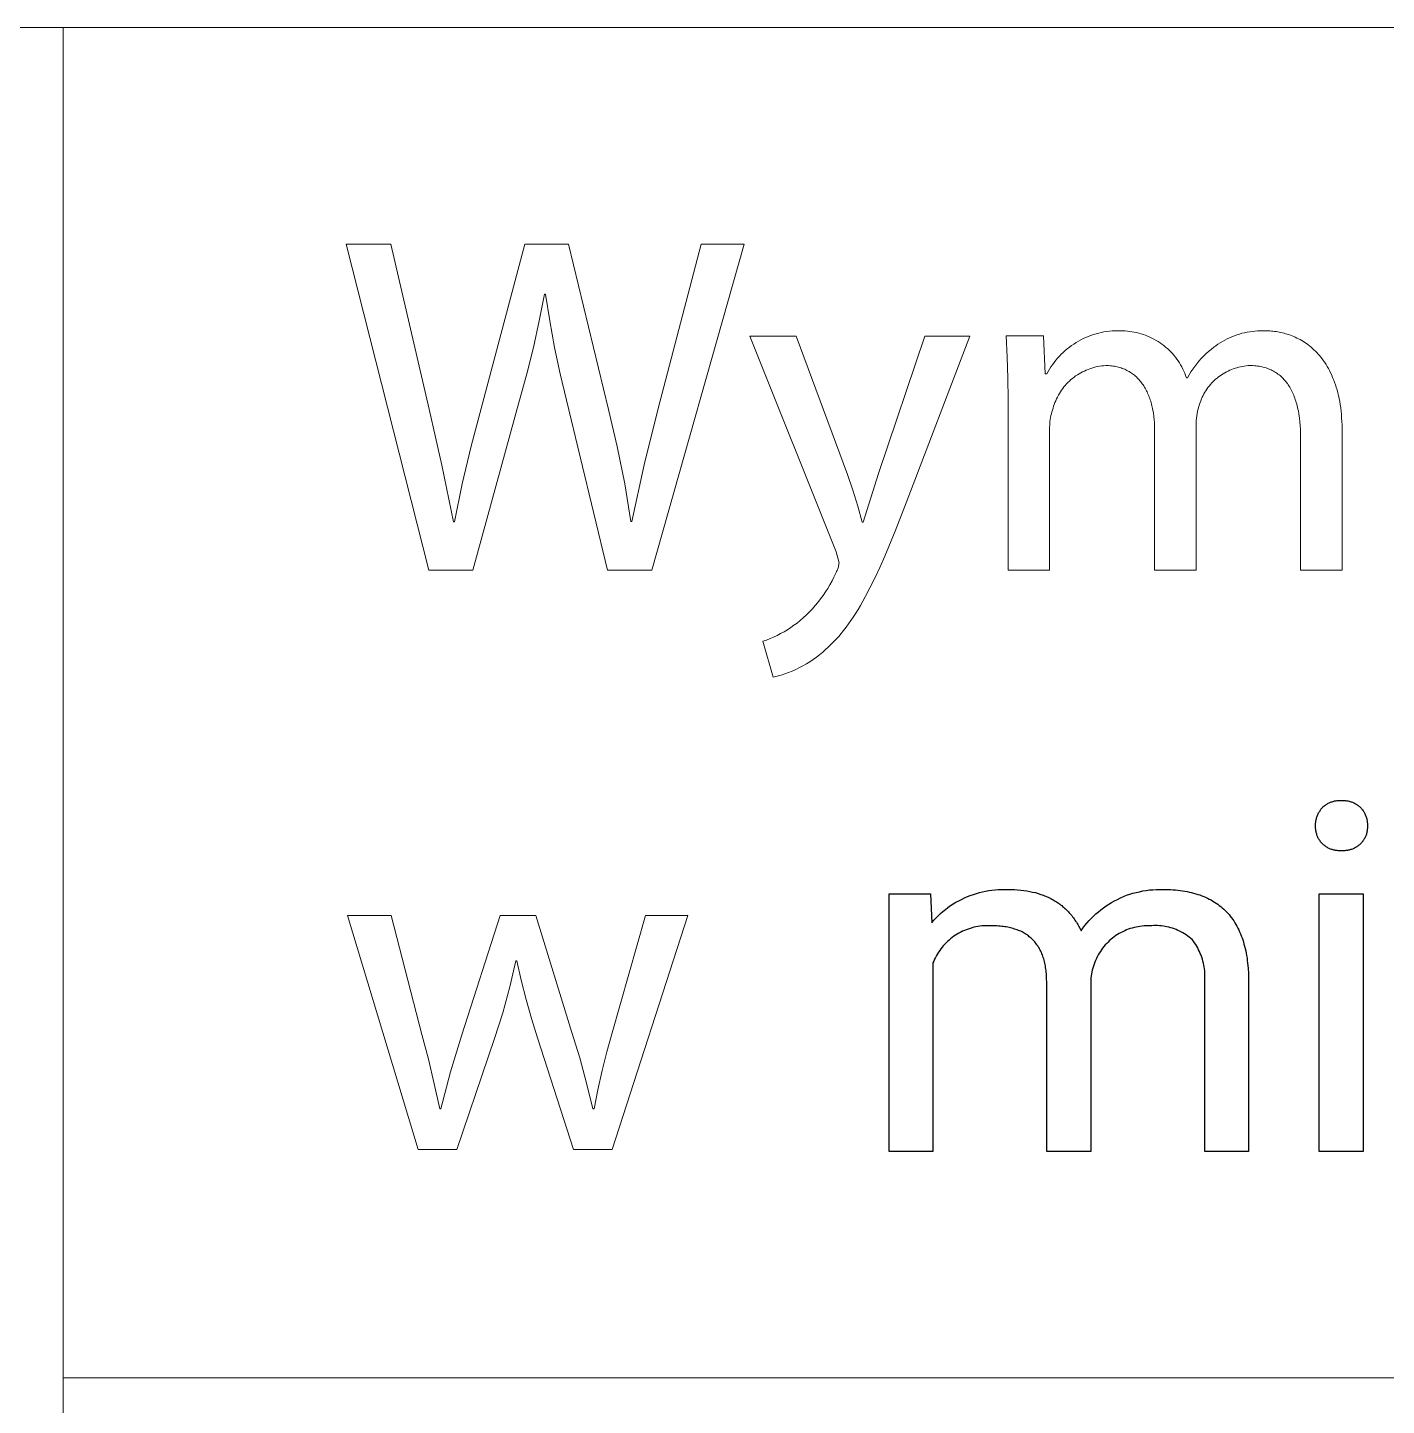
# Model space of a CAD drawing. Header units: millimetres. Extents: x 430 to 4403, y -1522 to 1254.
# Drawn here: x 4049.3 to 4161.1, y -1191.4 to -1078.1 of the extents above; entities that cross this region are included whole.
import ezdxf

# ---------------------------------------------------------------- set-up
doc = ezdxf.new("R2010")
doc.units = ezdxf.units.MM
doc.header["$MEASUREMENT"] = 0
doc.layers.add('Domyślny', color=7, linetype='Continuous', true_color=0x000000)

msp = doc.modelspace()

# ---------------------------------------------------------------- linework, layer by layer
at = {"layer": 'Domyślny', "color": 18, "lineweight": 15, "true_color": 0x000000}
for p, q in [((4399.22, -1078.09), (2901.53, -1078.09)), ((4052.25, -1411.21), (4052.25, -1078.09)), ((4082.33, -1122.71), (4075.51, -1095.9)), ((4075.51, -1095.9), (4079.18, -1095.9)), ((4079.18, -1095.9), (4082.35, -1109.46)), ((4086.61, -1109.42), (4090.2, -1095.9)), ((4090.2, -1095.9), (4093.81, -1095.9)), ((4093.81, -1095.9), (4097.08, -1109.5)), ((4108.24, -1095.9), (4100.65, -1122.71)), ((4101.17, -1109.42), (4104.7, -1095.9)), ((4104.7, -1095.9), (4108.24, -1095.9)), ((4091.82, -1100), (4091.4, -1102.21)), ((4091.92, -1100), (4091.82, -1100)), ((4092.26, -1102.2), (4091.92, -1100)), ((4091.4, -1102.21), (4090.91, -1104.4)), ((4092.66, -1104.4), (4092.26, -1102.2)), ((4115.81, -1121.2), (4108.7, -1103.46)), ((4108.7, -1103.46), (4112.51, -1103.46)), ((4112.51, -1103.46), (4116.73, -1114.84)), ((4119.28, -1114.76), (4123.1, -1103.46)), ((4126.8, -1103.46), (4121.56, -1117.18)), ((4123.1, -1103.46), (4126.8, -1103.46)), ((4129.87, -1105.19), (4129.78, -1103.45)), ((4129.78, -1103.45), (4132.85, -1103.45)), ((4132.85, -1103.45), (4132.99, -1106.57)), ((4136.54, -1103.49), (4136.75, -1103.41)), ((4136.75, -1103.41), (4136.96, -1103.34)), ((4136.96, -1103.34), (4137.18, -1103.27)), ((4137.18, -1103.27), (4137.4, -1103.22)), ((4137.4, -1103.22), (4137.61, -1103.17)), ((4137.61, -1103.17), (4137.83, -1103.12)), ((4137.83, -1103.12), (4138.06, -1103.09)), ((4138.06, -1103.09), (4138.28, -1103.06)), ((4138.28, -1103.06), (4138.5, -1103.04)), ((4138.5, -1103.04), (4138.72, -1103.03)), ((4138.72, -1103.03), (4138.95, -1103.02)), ((4138.95, -1103.02), (4139.17, -1103.03)), ((4139.17, -1103.03), (4139.36, -1103.03)), ((4139.36, -1103.03), (4139.56, -1103.04)), ((4139.56, -1103.04), (4139.75, -1103.05)), ((4139.75, -1103.05), (4139.94, -1103.07)), ((4139.94, -1103.07), (4140.13, -1103.1)), ((4140.13, -1103.1), (4140.32, -1103.13)), ((4140.32, -1103.13), (4140.51, -1103.17)), ((4140.51, -1103.17), (4140.7, -1103.22)), ((4140.7, -1103.22), (4140.88, -1103.27)), ((4140.88, -1103.27), (4141.06, -1103.33)), ((4141.06, -1103.33), (4141.25, -1103.39)), ((4141.25, -1103.39), (4141.42, -1103.46)), ((4148.34, -1103.51), (4148.55, -1103.43)), ((4148.55, -1103.43), (4148.75, -1103.36)), ((4148.75, -1103.36), (4148.96, -1103.29)), ((4148.96, -1103.29), (4149.17, -1103.23)), ((4149.17, -1103.23), (4149.38, -1103.18)), ((4149.38, -1103.18), (4149.59, -1103.14)), ((4149.59, -1103.14), (4149.81, -1103.1)), ((4149.81, -1103.1), (4150.02, -1103.07)), ((4150.02, -1103.07), (4150.24, -1103.05)), ((4150.24, -1103.05), (4150.45, -1103.03)), ((4150.45, -1103.03), (4150.67, -1103.02)), ((4150.67, -1103.02), (4150.89, -1103.02)), ((4150.89, -1103.02), (4151.11, -1103.03)), ((4151.11, -1103.03), (4151.23, -1103.03)), ((4151.23, -1103.03), (4151.35, -1103.03)), ((4151.35, -1103.03), (4151.47, -1103.04)), ((4151.47, -1103.04), (4151.59, -1103.05)), ((4151.59, -1103.05), (4151.72, -1103.06)), ((4151.72, -1103.06), (4151.85, -1103.07)), ((4151.85, -1103.07), (4151.98, -1103.09)), ((4151.98, -1103.09), (4152.11, -1103.11)), ((4152.11, -1103.11), (4152.24, -1103.13)), ((4152.24, -1103.13), (4152.37, -1103.16)), ((4152.37, -1103.16), (4152.5, -1103.19)), ((4152.5, -1103.19), (4152.63, -1103.22)), ((4152.63, -1103.22), (4152.76, -1103.26)), ((4152.76, -1103.26), (4152.9, -1103.3)), ((4152.9, -1103.3), (4153.03, -1103.34)), ((4153.03, -1103.34), (4153.16, -1103.39)), ((4153.16, -1103.39), (4153.3, -1103.44)), ((4153.3, -1103.44), (4153.43, -1103.49)), ((4090.91, -1104.4), (4090.37, -1106.57)), ((4093.12, -1106.57), (4092.66, -1104.4)), ((4134.64, -1104.65), (4134.81, -1104.5)), ((4134.81, -1104.5), (4134.99, -1104.37)), ((4134.99, -1104.37), (4135.17, -1104.23)), ((4135.17, -1104.23), (4135.35, -1104.11)), ((4135.35, -1104.11), (4135.54, -1103.99)), ((4135.54, -1103.99), (4135.74, -1103.87)), ((4135.74, -1103.87), (4135.93, -1103.77)), ((4135.93, -1103.77), (4136.13, -1103.67)), ((4136.13, -1103.67), (4136.34, -1103.58)), ((4136.34, -1103.58), (4136.54, -1103.49)), ((4141.42, -1103.46), (4141.6, -1103.54)), ((4141.6, -1103.54), (4141.77, -1103.62)), ((4141.77, -1103.62), (4141.94, -1103.71)), ((4141.94, -1103.71), (4142.11, -1103.81)), ((4142.11, -1103.81), (4142.28, -1103.91)), ((4142.28, -1103.91), (4142.44, -1104.01)), ((4142.44, -1104.01), (4142.59, -1104.12)), ((4142.59, -1104.12), (4142.75, -1104.24)), ((4142.75, -1104.24), (4142.9, -1104.36)), ((4142.9, -1104.36), (4143.04, -1104.49)), ((4143.04, -1104.49), (4143.18, -1104.62)), ((4146.42, -1104.73), (4146.63, -1104.55)), ((4146.63, -1104.55), (4146.85, -1104.38)), ((4146.85, -1104.38), (4147.02, -1104.25)), ((4147.02, -1104.25), (4147.2, -1104.12)), ((4147.2, -1104.12), (4147.38, -1104)), ((4147.38, -1104), (4147.57, -1103.89)), ((4147.57, -1103.89), (4147.76, -1103.79)), ((4147.76, -1103.79), (4147.95, -1103.69)), ((4147.95, -1103.69), (4148.15, -1103.59)), ((4148.15, -1103.59), (4148.34, -1103.51)), ((4153.43, -1103.49), (4153.56, -1103.55)), ((4153.56, -1103.55), (4153.69, -1103.62)), ((4153.69, -1103.62), (4153.83, -1103.68)), ((4153.83, -1103.68), (4153.96, -1103.75)), ((4153.96, -1103.75), (4154.09, -1103.83)), ((4154.09, -1103.83), (4154.22, -1103.9)), ((4154.22, -1103.9), (4154.35, -1103.99)), ((4154.35, -1103.99), (4154.47, -1104.07)), ((4154.47, -1104.07), (4154.6, -1104.16)), ((4154.6, -1104.16), (4154.73, -1104.26)), ((4154.73, -1104.26), (4154.85, -1104.36)), ((4154.85, -1104.36), (4154.97, -1104.47)), ((4154.97, -1104.47), (4155.09, -1104.58)), ((4155.09, -1104.58), (4155.21, -1104.69)), ((4129.93, -1106.92), (4129.87, -1105.19)), ((4133.59, -1105.81), (4133.72, -1105.63)), ((4133.72, -1105.63), (4133.86, -1105.45)), ((4133.86, -1105.45), (4134.01, -1105.28)), ((4134.01, -1105.28), (4134.16, -1105.12)), ((4134.16, -1105.12), (4134.31, -1104.95)), ((4134.31, -1104.95), (4134.47, -1104.8)), ((4134.47, -1104.8), (4134.64, -1104.65)), ((4143.18, -1104.62), (4143.32, -1104.76)), ((4143.32, -1104.76), (4143.45, -1104.9)), ((4143.45, -1104.9), (4143.58, -1105.04)), ((4143.58, -1105.04), (4143.7, -1105.19)), ((4143.7, -1105.19), (4143.81, -1105.35)), ((4143.81, -1105.35), (4143.93, -1105.5)), ((4143.93, -1105.5), (4144.03, -1105.66)), ((4144.03, -1105.66), (4144.13, -1105.83)), ((4145.46, -1105.73), (4145.64, -1105.52)), ((4145.64, -1105.52), (4145.82, -1105.31)), ((4145.82, -1105.31), (4146.01, -1105.11)), ((4146.01, -1105.11), (4146.21, -1104.92)), ((4146.21, -1104.92), (4146.42, -1104.73)), ((4155.21, -1104.69), (4155.33, -1104.81)), ((4155.33, -1104.81), (4155.45, -1104.94)), ((4155.45, -1104.94), (4155.56, -1105.06)), ((4155.56, -1105.06), (4155.67, -1105.2)), ((4155.67, -1105.2), (4155.78, -1105.34)), ((4155.78, -1105.34), (4155.88, -1105.49)), ((4155.88, -1105.49), (4155.99, -1105.64)), ((4155.99, -1105.64), (4156.09, -1105.79)), ((4090.37, -1106.57), (4089.76, -1108.74)), ((4093.65, -1108.74), (4093.12, -1106.57)), ((4132.99, -1106.57), (4133.13, -1106.57)), ((4133.13, -1106.57), (4133.23, -1106.38)), ((4133.23, -1106.38), (4133.35, -1106.18)), ((4133.35, -1106.18), (4133.47, -1105.99)), ((4133.47, -1105.99), (4133.59, -1105.81)), ((4135.37, -1106.84), (4135.24, -1106.94)), ((4135.5, -1106.74), (4135.37, -1106.84)), ((4135.64, -1106.65), (4135.5, -1106.74)), ((4135.78, -1106.56), (4135.64, -1106.65)), ((4135.92, -1106.48), (4135.78, -1106.56)), ((4136.07, -1106.4), (4135.92, -1106.48)), ((4136.22, -1106.33), (4136.07, -1106.4)), ((4136.37, -1106.26), (4136.22, -1106.33)), ((4136.52, -1106.2), (4136.37, -1106.26)), ((4136.67, -1106.14), (4136.52, -1106.2)), ((4136.83, -1106.09), (4136.67, -1106.14)), ((4136.99, -1106.04), (4136.83, -1106.09)), ((4137.15, -1106), (4136.99, -1106.04)), ((4137.31, -1105.97), (4137.15, -1106)), ((4137.47, -1105.94), (4137.31, -1105.97)), ((4137.64, -1105.91), (4137.47, -1105.94)), ((4137.8, -1105.9), (4137.64, -1105.91)), ((4137.97, -1105.88), (4137.8, -1105.9)), ((4138.09, -1105.89), (4137.97, -1105.88)), ((4138.21, -1105.89), (4138.09, -1105.89)), ((4138.33, -1105.9), (4138.21, -1105.89)), ((4138.45, -1105.91), (4138.33, -1105.9)), ((4138.57, -1105.93), (4138.45, -1105.91)), ((4138.68, -1105.94), (4138.57, -1105.93)), ((4138.8, -1105.96), (4138.68, -1105.94)), ((4138.91, -1105.99), (4138.8, -1105.96)), ((4139.02, -1106.01), (4138.91, -1105.99)), ((4139.12, -1106.04), (4139.02, -1106.01)), ((4139.23, -1106.08), (4139.12, -1106.04)), ((4139.33, -1106.11), (4139.23, -1106.08)), ((4139.43, -1106.15), (4139.33, -1106.11)), ((4139.53, -1106.19), (4139.43, -1106.15)), ((4139.63, -1106.23), (4139.53, -1106.19)), ((4139.72, -1106.28), (4139.63, -1106.23)), ((4139.82, -1106.33), (4139.72, -1106.28)), ((4139.91, -1106.38), (4139.82, -1106.33)), ((4140, -1106.44), (4139.91, -1106.38)), ((4140.08, -1106.5), (4140, -1106.44)), ((4140.17, -1106.56), (4140.08, -1106.5)), ((4140.25, -1106.62), (4140.17, -1106.56)), ((4140.34, -1106.68), (4140.25, -1106.62)), ((4140.41, -1106.75), (4140.34, -1106.68)), ((4140.49, -1106.82), (4140.41, -1106.75)), ((4140.57, -1106.9), (4140.49, -1106.82)), ((4144.13, -1105.83), (4144.23, -1106)), ((4144.23, -1106), (4144.31, -1106.17)), ((4144.31, -1106.17), (4144.4, -1106.34)), ((4144.4, -1106.34), (4144.47, -1106.52)), ((4144.47, -1106.52), (4144.54, -1106.7)), ((4144.54, -1106.7), (4144.61, -1106.88)), ((4144.69, -1106.88), (4144.83, -1106.64)), ((4144.83, -1106.64), (4144.97, -1106.4)), ((4144.97, -1106.4), (4145.13, -1106.17)), ((4145.13, -1106.17), (4145.29, -1105.95)), ((4145.29, -1105.95), (4145.46, -1105.73)), ((4147.25, -1106.82), (4147.13, -1106.91)), ((4147.37, -1106.73), (4147.25, -1106.82)), ((4147.5, -1106.64), (4147.37, -1106.73)), ((4147.63, -1106.56), (4147.5, -1106.64)), ((4147.76, -1106.48), (4147.63, -1106.56)), ((4147.9, -1106.4), (4147.76, -1106.48)), ((4148.04, -1106.33), (4147.9, -1106.4)), ((4148.18, -1106.27), (4148.04, -1106.33)), ((4148.32, -1106.21), (4148.18, -1106.27)), ((4148.46, -1106.15), (4148.32, -1106.21)), ((4148.61, -1106.1), (4148.46, -1106.15)), ((4148.76, -1106.06), (4148.61, -1106.1)), ((4148.91, -1106.02), (4148.76, -1106.06)), ((4149.06, -1105.98), (4148.91, -1106.02)), ((4149.21, -1105.95), (4149.06, -1105.98)), ((4149.36, -1105.93), (4149.21, -1105.95)), ((4149.51, -1105.91), (4149.36, -1105.93)), ((4149.67, -1105.89), (4149.51, -1105.91)), ((4149.82, -1105.88), (4149.67, -1105.89)), ((4149.95, -1105.89), (4149.82, -1105.88)), ((4150.08, -1105.89), (4149.95, -1105.89)), ((4150.21, -1105.9), (4150.08, -1105.89)), ((4150.34, -1105.91), (4150.21, -1105.9)), ((4150.46, -1105.93), (4150.34, -1105.91)), ((4150.58, -1105.94), (4150.46, -1105.93)), ((4150.7, -1105.96), (4150.58, -1105.94)), ((4150.81, -1105.99), (4150.7, -1105.96)), ((4150.93, -1106.02), (4150.81, -1105.99)), ((4151.04, -1106.05), (4150.93, -1106.02)), ((4151.15, -1106.08), (4151.04, -1106.05)), ((4151.26, -1106.12), (4151.15, -1106.08)), ((4151.36, -1106.16), (4151.26, -1106.12)), ((4151.47, -1106.2), (4151.36, -1106.16)), ((4151.57, -1106.24), (4151.47, -1106.2)), ((4151.67, -1106.29), (4151.57, -1106.24)), ((4151.77, -1106.34), (4151.67, -1106.29)), ((4151.86, -1106.4), (4151.77, -1106.34)), ((4151.96, -1106.46), (4151.86, -1106.4)), ((4152.05, -1106.52), (4151.96, -1106.46)), ((4152.13, -1106.58), (4152.05, -1106.52)), ((4152.22, -1106.65), (4152.13, -1106.58)), ((4152.31, -1106.71), (4152.22, -1106.65)), ((4152.39, -1106.79), (4152.31, -1106.71)), ((4152.47, -1106.86), (4152.39, -1106.79)), ((4156.09, -1105.79), (4156.19, -1105.95)), ((4156.19, -1105.95), (4156.28, -1106.12)), ((4156.28, -1106.12), (4156.37, -1106.29)), ((4156.37, -1106.29), (4156.46, -1106.47)), ((4156.46, -1106.47), (4156.55, -1106.66)), ((4156.55, -1106.66), (4156.63, -1106.85)), ((4156.63, -1106.85), (4156.71, -1107.04)), ((4129.94, -1108.66), (4129.93, -1106.92)), ((4134.34, -1107.9), (4134.25, -1108.04)), ((4134.44, -1107.77), (4134.34, -1107.9)), ((4134.54, -1107.64), (4134.44, -1107.77)), ((4134.64, -1107.51), (4134.54, -1107.64)), ((4134.75, -1107.39), (4134.64, -1107.51)), ((4134.87, -1107.27), (4134.75, -1107.39)), ((4134.99, -1107.16), (4134.87, -1107.27)), ((4135.11, -1107.04), (4134.99, -1107.16)), ((4135.24, -1106.94), (4135.11, -1107.04)), ((4140.64, -1106.97), (4140.57, -1106.9)), ((4140.71, -1107.05), (4140.64, -1106.97)), ((4140.78, -1107.13), (4140.71, -1107.05)), ((4140.85, -1107.21), (4140.78, -1107.13)), ((4140.92, -1107.3), (4140.85, -1107.21)), ((4140.98, -1107.38), (4140.92, -1107.3)), ((4141.04, -1107.47), (4140.98, -1107.38)), ((4141.1, -1107.56), (4141.04, -1107.47)), ((4141.16, -1107.66), (4141.1, -1107.56)), ((4141.22, -1107.75), (4141.16, -1107.66)), ((4141.27, -1107.85), (4141.22, -1107.75)), ((4141.32, -1107.95), (4141.27, -1107.85)), ((4141.37, -1108.05), (4141.32, -1107.95)), ((4144.61, -1106.88), (4144.69, -1106.88)), ((4146.21, -1107.95), (4146.12, -1108.08)), ((4146.29, -1107.82), (4146.21, -1107.95)), ((4146.38, -1107.69), (4146.29, -1107.82)), ((4146.48, -1107.57), (4146.38, -1107.69)), ((4146.58, -1107.45), (4146.48, -1107.57)), ((4146.68, -1107.34), (4146.58, -1107.45)), ((4146.79, -1107.23), (4146.68, -1107.34)), ((4146.9, -1107.12), (4146.79, -1107.23)), ((4147.01, -1107.01), (4146.9, -1107.12)), ((4147.13, -1106.91), (4147.01, -1107.01)), ((4152.55, -1106.94), (4152.47, -1106.86)), ((4152.62, -1107.02), (4152.55, -1106.94)), ((4152.7, -1107.1), (4152.62, -1107.02)), ((4152.77, -1107.19), (4152.7, -1107.1)), ((4152.84, -1107.28), (4152.77, -1107.19)), ((4152.91, -1107.37), (4152.84, -1107.28)), ((4152.97, -1107.46), (4152.91, -1107.37)), ((4153.04, -1107.56), (4152.97, -1107.46)), ((4153.1, -1107.66), (4153.04, -1107.56)), ((4153.16, -1107.76), (4153.1, -1107.66)), ((4153.22, -1107.87), (4153.16, -1107.76)), ((4153.27, -1107.98), (4153.22, -1107.87)), ((4153.33, -1108.09), (4153.27, -1107.98)), ((4156.71, -1107.04), (4156.79, -1107.25)), ((4156.79, -1107.25), (4156.86, -1107.46)), ((4156.86, -1107.46), (4156.93, -1107.67)), ((4156.93, -1107.67), (4156.99, -1107.89)), ((4156.99, -1107.89), (4157.05, -1108.12)), ((4089.76, -1108.74), (4085.94, -1122.71)), ((4097.02, -1122.71), (4093.65, -1108.74)), ((4129.94, -1122.71), (4129.94, -1108.66)), ((4133.74, -1109.08), (4133.69, -1109.23)), ((4133.8, -1108.92), (4133.74, -1109.08)), ((4133.86, -1108.77), (4133.8, -1108.92)), ((4133.93, -1108.62), (4133.86, -1108.77)), ((4134, -1108.47), (4133.93, -1108.62)), ((4134.08, -1108.32), (4134, -1108.47)), ((4134.16, -1108.18), (4134.08, -1108.32)), ((4134.25, -1108.04), (4134.16, -1108.18)), ((4141.42, -1108.16), (4141.37, -1108.05)), ((4141.47, -1108.26), (4141.42, -1108.16)), ((4141.51, -1108.37), (4141.47, -1108.26)), ((4141.55, -1108.48), (4141.51, -1108.37)), ((4141.6, -1108.59), (4141.55, -1108.48)), ((4141.63, -1108.7), (4141.6, -1108.59)), ((4141.67, -1108.82), (4141.63, -1108.7)), ((4141.7, -1108.94), (4141.67, -1108.82)), ((4141.74, -1109.06), (4141.7, -1108.94)), ((4141.77, -1109.18), (4141.74, -1109.06)), ((4145.68, -1109.06), (4145.63, -1109.25)), ((4145.73, -1108.91), (4145.68, -1109.06)), ((4145.78, -1108.77), (4145.73, -1108.91)), ((4145.84, -1108.63), (4145.78, -1108.77)), ((4145.91, -1108.49), (4145.84, -1108.63)), ((4145.97, -1108.35), (4145.91, -1108.49)), ((4146.05, -1108.21), (4145.97, -1108.35)), ((4146.12, -1108.08), (4146.05, -1108.21)), ((4153.38, -1108.2), (4153.33, -1108.09)), ((4153.43, -1108.31), (4153.38, -1108.2)), ((4153.47, -1108.43), (4153.43, -1108.31)), ((4153.52, -1108.55), (4153.47, -1108.43)), ((4153.56, -1108.68), (4153.52, -1108.55)), ((4153.6, -1108.8), (4153.56, -1108.68)), ((4153.64, -1108.93), (4153.6, -1108.8)), ((4153.68, -1109.06), (4153.64, -1108.93)), ((4153.71, -1109.19), (4153.68, -1109.06)), ((4157.05, -1108.12), (4157.11, -1108.35)), ((4157.11, -1108.35), (4157.16, -1108.59)), ((4157.16, -1108.59), (4157.21, -1108.84)), ((4157.21, -1108.84), (4157.25, -1109.09)), ((4157.25, -1109.09), (4157.29, -1109.36)), ((4082.35, -1109.46), (4083.4, -1114.08)), ((4085.79, -1112.5), (4086.61, -1109.42)), ((4097.08, -1109.5), (4097.79, -1112.54)), ((4100.03, -1114.04), (4101.17, -1109.42)), ((4133.44, -1110.15), (4133.41, -1110.31)), ((4133.47, -1110), (4133.44, -1110.15)), ((4133.5, -1109.84), (4133.47, -1110)), ((4133.55, -1109.69), (4133.5, -1109.84)), ((4133.59, -1109.54), (4133.55, -1109.69)), ((4133.64, -1109.39), (4133.59, -1109.54)), ((4133.69, -1109.23), (4133.64, -1109.39)), ((4141.8, -1109.3), (4141.77, -1109.18)), ((4141.82, -1109.42), (4141.8, -1109.3)), ((4141.85, -1109.55), (4141.82, -1109.42)), ((4141.89, -1109.8), (4141.85, -1109.55)), ((4141.93, -1110.06), (4141.89, -1109.8)), ((4141.95, -1110.33), (4141.93, -1110.06)), ((4145.44, -1110.22), (4145.42, -1110.41)), ((4145.47, -1110.02), (4145.44, -1110.22)), ((4145.5, -1109.83), (4145.47, -1110.02)), ((4145.53, -1109.63), (4145.5, -1109.83)), ((4145.58, -1109.44), (4145.53, -1109.63)), ((4145.63, -1109.25), (4145.58, -1109.44)), ((4153.75, -1109.33), (4153.71, -1109.19)), ((4153.78, -1109.47), (4153.75, -1109.33)), ((4153.81, -1109.61), (4153.78, -1109.47)), ((4153.86, -1109.89), (4153.81, -1109.61)), ((4153.9, -1110.19), (4153.86, -1109.89)), ((4153.94, -1110.5), (4153.9, -1110.19)), ((4157.29, -1109.36), (4157.32, -1109.62)), ((4157.32, -1109.62), (4157.35, -1109.9)), ((4157.35, -1109.9), (4157.37, -1110.18)), ((4157.37, -1110.18), (4157.39, -1110.47)), ((4133.37, -1110.78), (4133.36, -1110.94)), ((4133.36, -1110.94), (4133.36, -1111.1)), ((4133.36, -1111.1), (4133.36, -1122.71)), ((4133.38, -1110.62), (4133.37, -1110.78)), ((4133.39, -1110.47), (4133.38, -1110.62)), ((4133.41, -1110.31), (4133.39, -1110.47)), ((4141.97, -1110.6), (4141.95, -1110.33)), ((4141.99, -1110.88), (4141.97, -1110.6)), ((4141.99, -1111.16), (4141.99, -1110.88)), ((4141.99, -1122.71), (4141.99, -1111.16)), ((4145.41, -1110.61), (4145.4, -1110.81)), ((4145.4, -1110.81), (4145.4, -1122.71)), ((4145.42, -1110.41), (4145.41, -1110.61)), ((4153.97, -1110.81), (4153.94, -1110.5)), ((4153.99, -1111.14), (4153.97, -1110.81)), ((4154, -1111.47), (4153.99, -1111.14)), ((4157.39, -1110.47), (4157.41, -1110.76)), ((4157.41, -1110.76), (4157.41, -1111.07)), ((4157.41, -1111.07), (4157.42, -1111.38)), ((4157.42, -1111.38), (4157.42, -1122.71)), ((4085.06, -1115.6), (4085.79, -1112.5)), ((4154, -1111.81), (4154, -1111.47)), ((4154, -1122.71), (4154, -1111.81)), ((4097.79, -1112.54), (4098.42, -1115.61)), ((4083.4, -1114.08), (4084.34, -1118.72)), ((4099.02, -1118.69), (4100.03, -1114.04)), ((4118.04, -1118.76), (4119.28, -1114.76)), ((4084.42, -1118.72), (4085.06, -1115.6)), ((4098.42, -1115.61), (4098.94, -1118.69)), ((4116.73, -1114.84), (4117.17, -1116.13)), ((4117.17, -1116.13), (4117.58, -1117.44)), ((4117.58, -1117.44), (4117.96, -1118.76)), ((4121.56, -1117.18), (4120.65, -1119.51)), ((4084.34, -1118.72), (4084.42, -1118.72)), ((4098.94, -1118.69), (4099.02, -1118.69)), ((4117.96, -1118.76), (4118.04, -1118.76)), ((4120.65, -1119.51), (4119.8, -1121.56)), ((4116.05, -1122.11), (4115.81, -1121.2)), ((4119.8, -1121.56), (4119.39, -1122.48)), ((4085.94, -1122.71), (4082.33, -1122.71)), ((4100.65, -1122.71), (4097.02, -1122.71)), ((4115.88, -1122.74), (4115.91, -1122.66)), ((4115.91, -1122.66), (4115.94, -1122.59)), ((4115.94, -1122.59), (4115.97, -1122.51)), ((4115.97, -1122.51), (4115.99, -1122.43)), ((4115.99, -1122.43), (4116.01, -1122.35)), ((4116.01, -1122.35), (4116.03, -1122.27)), ((4116.03, -1122.27), (4116.04, -1122.19)), ((4116.04, -1122.19), (4116.05, -1122.11)), ((4119.39, -1122.48), (4118.99, -1123.35)), ((4133.36, -1122.71), (4129.94, -1122.71)), ((4145.4, -1122.71), (4141.99, -1122.71)), ((4157.42, -1122.71), (4154, -1122.71)), ((4115.3, -1123.9), (4115.47, -1123.59)), ((4115.47, -1123.59), (4115.63, -1123.28)), ((4115.63, -1123.28), (4115.78, -1122.96)), ((4115.78, -1122.96), (4115.81, -1122.89)), ((4115.81, -1122.89), (4115.85, -1122.81)), ((4115.85, -1122.81), (4115.88, -1122.74)), ((4118.99, -1123.35), (4118.59, -1124.15)), ((4114.53, -1125.07), (4114.74, -1124.79)), ((4114.74, -1124.79), (4114.93, -1124.5)), ((4114.93, -1124.5), (4115.12, -1124.2)), ((4115.12, -1124.2), (4115.3, -1123.9)), ((4118.2, -1124.9), (4117.81, -1125.6)), ((4118.59, -1124.15), (4118.2, -1124.9)), ((4113.61, -1126.13), (4113.85, -1125.88)), ((4113.85, -1125.88), (4114.09, -1125.62)), ((4114.09, -1125.62), (4114.31, -1125.35)), ((4114.31, -1125.35), (4114.53, -1125.07)), ((4117.61, -1125.93), (4117.42, -1126.25)), ((4117.81, -1125.6), (4117.61, -1125.93)), ((4112.07, -1127.43), (4112.33, -1127.24)), ((4112.33, -1127.24), (4112.59, -1127.05)), ((4112.59, -1127.05), (4112.84, -1126.85)), ((4112.84, -1126.85), (4113.1, -1126.62)), ((4113.1, -1126.62), (4113.36, -1126.38)), ((4113.36, -1126.38), (4113.61, -1126.13)), ((4116.83, -1127.13), (4116.63, -1127.4)), ((4117.02, -1126.85), (4116.83, -1127.13)), ((4117.22, -1126.56), (4117.02, -1126.85)), ((4117.42, -1126.25), (4117.22, -1126.56)), ((4110.07, -1128.45), (4110.37, -1128.33)), ((4110.37, -1128.33), (4110.67, -1128.21)), ((4110.67, -1128.21), (4110.96, -1128.07)), ((4110.96, -1128.07), (4111.24, -1127.92)), ((4111.24, -1127.92), (4111.52, -1127.77)), ((4111.52, -1127.77), (4111.8, -1127.6)), ((4111.8, -1127.6), (4112.07, -1127.43)), ((4116.02, -1128.16), (4115.81, -1128.39)), ((4116.22, -1127.92), (4116.02, -1128.16)), ((4116.42, -1127.67), (4116.22, -1127.92)), ((4116.63, -1127.4), (4116.42, -1127.67)), ((4109.77, -1128.55), (4110.07, -1128.45)), ((4110.64, -1131.51), (4109.77, -1128.55)), ((4114.7, -1129.45), (4114.44, -1129.66)), ((4114.94, -1129.23), (4114.7, -1129.45)), ((4115.16, -1129.03), (4114.94, -1129.23)), ((4115.38, -1128.83), (4115.16, -1129.03)), ((4115.6, -1128.61), (4115.38, -1128.83)), ((4115.81, -1128.39), (4115.6, -1128.61)), ((4113.08, -1130.57), (4112.79, -1130.72)), ((4113.37, -1130.41), (4113.08, -1130.57)), ((4113.65, -1130.23), (4113.37, -1130.41)), ((4113.92, -1130.05), (4113.65, -1130.23)), ((4114.19, -1129.86), (4113.92, -1130.05)), ((4114.44, -1129.66), (4114.19, -1129.86)), ((4110.96, -1131.43), (4110.64, -1131.51)), ((4111.28, -1131.34), (4110.96, -1131.43)), ((4111.59, -1131.23), (4111.28, -1131.34)), ((4111.9, -1131.12), (4111.59, -1131.23)), ((4112.2, -1131), (4111.9, -1131.12)), ((4112.5, -1130.87), (4112.2, -1131)), ((4112.79, -1130.72), (4112.5, -1130.87)), ((4081.45, -1170.34), (4075.64, -1151.09)), ((4075.64, -1151.09), (4079.23, -1151.09)), ((4079.23, -1151.09), (4081.75, -1160.87)), ((4085.02, -1160.91), (4088.17, -1151.09)), ((4088.17, -1151.09), (4091.11, -1151.09)), ((4091.11, -1151.09), (4094.08, -1160.71)), ((4097.39, -1160.75), (4100.13, -1151.09)), ((4103.6, -1151.09), (4097.39, -1170.34)), ((4100.13, -1151.09), (4103.6, -1151.09)), ((4089.48, -1154.82), (4088.97, -1156.97)), ((4089.56, -1154.82), (4089.48, -1154.82)), ((4089.92, -1156.42), (4089.56, -1154.82)), ((4090.33, -1158.01), (4089.92, -1156.42)), ((4088.97, -1156.97), (4088.39, -1159.1)), ((4090.77, -1159.58), (4090.33, -1158.01)), ((4088.39, -1159.1), (4087.73, -1161.2)), ((4091.26, -1161.15), (4090.77, -1159.58)), ((4081.75, -1160.87), (4082.29, -1162.9)), ((4084.11, -1163.94), (4085.02, -1160.91)), ((4087.73, -1161.2), (4084.62, -1170.34)), ((4094.22, -1170.34), (4091.26, -1161.15)), ((4094.08, -1160.71), (4094.72, -1162.79)), ((4096.96, -1162.3), (4097.39, -1160.75)), ((4096.57, -1163.85), (4096.96, -1162.3)), ((4082.29, -1162.9), (4082.77, -1164.94)), ((4094.72, -1162.79), (4095.29, -1164.88)), ((4083.31, -1167), (4084.11, -1163.94)), ((4096.22, -1165.42), (4096.57, -1163.85)), ((4082.77, -1164.94), (4083.21, -1167)), ((4095.29, -1164.88), (4095.8, -1167)), ((4095.92, -1167), (4096.22, -1165.42)), ((4083.21, -1167), (4083.31, -1167)), ((4095.8, -1167), (4095.92, -1167)), ((4084.62, -1170.34), (4081.45, -1170.34)), ((4097.39, -1170.34), (4094.22, -1170.34)), ((4052.25, -1189.12), (4399.22, -1189.12))]:
    msp.add_line(p, q, dxfattribs=at)
at = {"layer": 'Domyślny'}
for p, q in [((4156.09, -1141.98), (4156.15, -1141.94)), ((4156.15, -1141.94), (4156.21, -1141.91)), ((4156.21, -1141.91), (4156.27, -1141.87)), ((4156.27, -1141.87), (4156.33, -1141.84)), ((4156.33, -1141.84), (4156.39, -1141.81)), ((4156.39, -1141.81), (4156.46, -1141.79)), ((4156.46, -1141.79), (4156.52, -1141.76)), ((4156.52, -1141.76), (4156.59, -1141.74)), ((4156.59, -1141.74), (4156.66, -1141.72)), ((4156.66, -1141.72), (4156.73, -1141.7)), ((4156.73, -1141.7), (4156.79, -1141.68)), ((4156.79, -1141.68), (4156.86, -1141.67)), ((4156.86, -1141.67), (4156.93, -1141.66)), ((4156.93, -1141.66), (4157, -1141.65)), ((4157, -1141.65), (4157.07, -1141.65)), ((4157.07, -1141.65), (4157.14, -1141.64)), ((4157.14, -1141.64), (4157.21, -1141.64)), ((4157.21, -1141.64), (4157.28, -1141.64)), ((4157.28, -1141.64), (4157.35, -1141.65)), ((4157.35, -1141.65), (4157.42, -1141.64)), ((4157.42, -1141.64), (4157.49, -1141.64)), ((4157.49, -1141.64), (4157.56, -1141.64)), ((4157.56, -1141.64), (4157.63, -1141.65)), ((4157.63, -1141.65), (4157.7, -1141.65)), ((4157.7, -1141.65), (4157.77, -1141.66)), ((4157.77, -1141.66), (4157.84, -1141.67)), ((4157.84, -1141.67), (4157.91, -1141.68)), ((4157.91, -1141.68), (4157.98, -1141.7)), ((4157.98, -1141.7), (4158.05, -1141.72)), ((4158.05, -1141.72), (4158.12, -1141.74)), ((4158.12, -1141.74), (4158.18, -1141.76)), ((4158.18, -1141.76), (4158.25, -1141.79)), ((4158.25, -1141.79), (4158.31, -1141.81)), ((4158.31, -1141.81), (4158.38, -1141.84)), ((4158.38, -1141.84), (4158.44, -1141.87)), ((4158.44, -1141.87), (4158.5, -1141.91)), ((4158.5, -1141.91), (4158.56, -1141.94)), ((4158.56, -1141.94), (4158.62, -1141.98)), ((4155.29, -1143.15), (4155.31, -1143.08)), ((4155.31, -1143.08), (4155.33, -1143.01)), ((4155.33, -1143.01), (4155.36, -1142.94)), ((4155.36, -1142.94), (4155.38, -1142.87)), ((4155.38, -1142.87), (4155.41, -1142.8)), ((4155.41, -1142.8), (4155.44, -1142.74)), ((4155.44, -1142.74), (4155.47, -1142.67)), ((4155.47, -1142.67), (4155.51, -1142.61)), ((4155.51, -1142.61), (4155.55, -1142.54)), ((4155.55, -1142.54), (4155.59, -1142.48)), ((4155.59, -1142.48), (4155.63, -1142.42)), ((4155.63, -1142.42), (4155.67, -1142.36)), ((4155.67, -1142.36), (4155.72, -1142.31)), ((4155.72, -1142.31), (4155.76, -1142.25)), ((4155.76, -1142.25), (4155.81, -1142.2)), ((4155.81, -1142.2), (4155.86, -1142.15)), ((4155.86, -1142.15), (4155.92, -1142.11)), ((4155.92, -1142.11), (4155.97, -1142.06)), ((4155.97, -1142.06), (4156.03, -1142.02)), ((4156.03, -1142.02), (4156.09, -1141.98)), ((4158.62, -1141.98), (4158.68, -1142.02)), ((4158.68, -1142.02), (4158.74, -1142.06)), ((4158.74, -1142.06), (4158.79, -1142.11)), ((4158.79, -1142.11), (4158.85, -1142.15)), ((4158.85, -1142.15), (4158.9, -1142.2)), ((4158.9, -1142.2), (4158.95, -1142.25)), ((4158.95, -1142.25), (4159, -1142.3)), ((4159, -1142.3), (4159.04, -1142.36)), ((4159.04, -1142.36), (4159.09, -1142.42)), ((4159.09, -1142.42), (4159.13, -1142.48)), ((4159.13, -1142.48), (4159.17, -1142.54)), ((4159.17, -1142.54), (4159.21, -1142.6)), ((4159.21, -1142.6), (4159.24, -1142.67)), ((4159.24, -1142.67), (4159.28, -1142.73)), ((4159.28, -1142.73), (4159.31, -1142.8)), ((4159.31, -1142.8), (4159.34, -1142.87)), ((4159.34, -1142.87), (4159.36, -1142.94)), ((4159.36, -1142.94), (4159.39, -1143.01)), ((4159.39, -1143.01), (4159.41, -1143.08)), ((4159.41, -1143.08), (4159.43, -1143.15)), ((4155.23, -1143.51), (4155.24, -1143.44)), ((4155.23, -1143.58), (4155.23, -1143.51)), ((4155.23, -1143.65), (4155.23, -1143.58)), ((4155.23, -1143.73), (4155.23, -1143.65)), ((4155.23, -1143.8), (4155.23, -1143.73)), ((4155.23, -1143.87), (4155.23, -1143.8)), ((4155.23, -1143.94), (4155.23, -1143.87)), ((4155.24, -1144), (4155.23, -1143.94)), ((4155.24, -1143.44), (4155.25, -1143.36)), ((4155.25, -1144.07), (4155.24, -1144)), ((4155.25, -1143.36), (4155.26, -1143.29)), ((4155.26, -1144.14), (4155.25, -1144.07)), ((4155.26, -1143.29), (4155.27, -1143.22)), ((4155.27, -1144.21), (4155.26, -1144.14)), ((4155.27, -1143.22), (4155.29, -1143.15)), ((4155.28, -1144.28), (4155.27, -1144.21)), ((4159.43, -1143.15), (4159.44, -1143.22)), ((4159.44, -1143.22), (4159.46, -1143.29)), ((4159.45, -1144.21), (4159.44, -1144.28)), ((4159.46, -1144.14), (4159.45, -1144.21)), ((4159.46, -1143.29), (4159.47, -1143.36)), ((4159.47, -1144.07), (4159.46, -1144.14)), ((4159.47, -1143.36), (4159.48, -1143.44)), ((4159.48, -1144.01), (4159.47, -1144.07)), ((4159.48, -1143.44), (4159.49, -1143.51)), ((4159.49, -1143.94), (4159.48, -1144.01)), ((4159.49, -1143.51), (4159.49, -1143.58)), ((4159.49, -1143.58), (4159.49, -1143.65)), ((4159.49, -1143.65), (4159.49, -1143.73)), ((4159.49, -1143.73), (4159.49, -1143.8)), ((4159.49, -1143.8), (4159.49, -1143.87)), ((4159.49, -1143.87), (4159.49, -1143.94)), ((4155.3, -1144.34), (4155.28, -1144.28)), ((4155.32, -1144.41), (4155.3, -1144.34)), ((4155.34, -1144.48), (4155.32, -1144.41)), ((4155.37, -1144.54), (4155.34, -1144.48)), ((4155.39, -1144.61), (4155.37, -1144.54)), ((4155.42, -1144.67), (4155.39, -1144.61)), ((4155.45, -1144.73), (4155.42, -1144.67)), ((4155.48, -1144.79), (4155.45, -1144.73)), ((4155.52, -1144.85), (4155.48, -1144.79)), ((4155.55, -1144.91), (4155.52, -1144.85)), ((4155.59, -1144.97), (4155.55, -1144.91)), ((4155.63, -1145.03), (4155.59, -1144.97)), ((4155.67, -1145.08), (4155.63, -1145.03)), ((4155.72, -1145.13), (4155.67, -1145.08)), ((4155.76, -1145.19), (4155.72, -1145.13)), ((4155.81, -1145.23), (4155.76, -1145.19)), ((4155.87, -1145.28), (4155.81, -1145.23)), ((4155.92, -1145.32), (4155.87, -1145.28)), ((4155.98, -1145.37), (4155.92, -1145.32)), ((4156.03, -1145.41), (4155.98, -1145.37)), ((4158.74, -1145.37), (4158.68, -1145.41)), ((4158.79, -1145.32), (4158.74, -1145.37)), ((4158.84, -1145.28), (4158.79, -1145.32)), ((4158.9, -1145.23), (4158.84, -1145.28)), ((4158.95, -1145.19), (4158.9, -1145.23)), ((4158.99, -1145.13), (4158.95, -1145.19)), ((4159.04, -1145.08), (4158.99, -1145.13)), ((4159.08, -1145.03), (4159.04, -1145.08)), ((4159.12, -1144.97), (4159.08, -1145.03)), ((4159.16, -1144.91), (4159.12, -1144.97)), ((4159.2, -1144.85), (4159.16, -1144.91)), ((4159.23, -1144.79), (4159.2, -1144.85)), ((4159.27, -1144.73), (4159.23, -1144.79)), ((4159.3, -1144.67), (4159.27, -1144.73)), ((4159.33, -1144.61), (4159.3, -1144.67)), ((4159.35, -1144.54), (4159.33, -1144.61)), ((4159.38, -1144.48), (4159.35, -1144.54)), ((4159.4, -1144.41), (4159.38, -1144.48)), ((4159.42, -1144.35), (4159.4, -1144.41)), ((4159.44, -1144.28), (4159.42, -1144.35)), ((4156.09, -1145.45), (4156.03, -1145.41)), ((4156.15, -1145.48), (4156.09, -1145.45)), ((4156.21, -1145.52), (4156.15, -1145.48)), ((4156.27, -1145.55), (4156.21, -1145.52)), ((4156.33, -1145.58), (4156.27, -1145.55)), ((4156.4, -1145.61), (4156.33, -1145.58)), ((4156.46, -1145.64), (4156.4, -1145.61)), ((4156.53, -1145.66), (4156.46, -1145.64)), ((4156.59, -1145.68), (4156.53, -1145.66)), ((4156.66, -1145.7), (4156.59, -1145.68)), ((4156.73, -1145.72), (4156.66, -1145.7)), ((4156.8, -1145.73), (4156.73, -1145.72)), ((4156.87, -1145.75), (4156.8, -1145.73)), ((4156.93, -1145.76), (4156.87, -1145.75)), ((4157, -1145.76), (4156.93, -1145.76)), ((4157.07, -1145.77), (4157, -1145.76)), ((4157.14, -1145.77), (4157.07, -1145.77)), ((4157.21, -1145.77), (4157.14, -1145.77)), ((4157.28, -1145.77), (4157.21, -1145.77)), ((4157.35, -1145.77), (4157.28, -1145.77)), ((4157.42, -1145.77), (4157.35, -1145.77)), ((4157.49, -1145.77), (4157.42, -1145.77)), ((4157.56, -1145.77), (4157.49, -1145.77)), ((4157.63, -1145.77), (4157.56, -1145.77)), ((4157.7, -1145.76), (4157.63, -1145.77)), ((4157.77, -1145.76), (4157.7, -1145.76)), ((4157.84, -1145.75), (4157.77, -1145.76)), ((4157.91, -1145.73), (4157.84, -1145.75)), ((4157.98, -1145.72), (4157.91, -1145.73)), ((4158.05, -1145.7), (4157.98, -1145.72)), ((4158.11, -1145.68), (4158.05, -1145.7)), ((4158.18, -1145.66), (4158.11, -1145.68)), ((4158.25, -1145.64), (4158.18, -1145.66)), ((4158.31, -1145.61), (4158.25, -1145.64)), ((4158.37, -1145.58), (4158.31, -1145.61)), ((4158.44, -1145.55), (4158.37, -1145.58)), ((4158.5, -1145.52), (4158.44, -1145.55)), ((4158.56, -1145.48), (4158.5, -1145.52)), ((4158.62, -1145.45), (4158.56, -1145.48)), ((4158.68, -1145.41), (4158.62, -1145.45)), ((4120.16, -1170.5), (4120.16, -1149.33)), ((4120.16, -1149.33), (4123.57, -1149.33)), ((4123.57, -1149.33), (4123.67, -1151.69)), ((4125.66, -1150.01), (4125.89, -1149.89)), ((4125.89, -1149.89), (4126.12, -1149.77)), ((4126.12, -1149.77), (4126.36, -1149.65)), ((4126.36, -1149.65), (4126.6, -1149.55)), ((4126.6, -1149.55), (4126.84, -1149.45)), ((4126.84, -1149.45), (4127.09, -1149.36)), ((4127.09, -1149.36), (4127.34, -1149.28)), ((4127.34, -1149.28), (4127.59, -1149.21)), ((4127.59, -1149.21), (4127.84, -1149.15)), ((4127.84, -1149.15), (4128.1, -1149.09)), ((4128.1, -1149.09), (4128.36, -1149.05)), ((4128.36, -1149.05), (4128.62, -1149.01)), ((4128.62, -1149.01), (4128.88, -1148.98)), ((4128.88, -1148.98), (4129.14, -1148.96)), ((4129.14, -1148.96), (4129.4, -1148.95)), ((4129.4, -1148.95), (4129.66, -1148.95)), ((4129.66, -1148.95), (4129.92, -1148.95)), ((4129.92, -1148.95), (4130.2, -1148.96)), ((4130.2, -1148.96), (4130.46, -1148.97)), ((4130.46, -1148.97), (4130.73, -1148.98)), ((4130.73, -1148.98), (4130.98, -1149.01)), ((4130.98, -1149.01), (4131.24, -1149.04)), ((4131.24, -1149.04), (4131.48, -1149.07)), ((4131.48, -1149.07), (4131.72, -1149.12)), ((4131.72, -1149.12), (4131.96, -1149.17)), ((4131.96, -1149.17), (4132.19, -1149.22)), ((4132.19, -1149.22), (4132.41, -1149.29)), ((4132.41, -1149.29), (4132.63, -1149.36)), ((4132.63, -1149.36), (4132.74, -1149.39)), ((4132.74, -1149.39), (4132.84, -1149.43)), ((4132.84, -1149.43), (4132.95, -1149.47)), ((4132.95, -1149.47), (4133.05, -1149.52)), ((4133.05, -1149.52), (4133.15, -1149.56)), ((4133.15, -1149.56), (4133.25, -1149.6)), ((4133.25, -1149.6), (4133.35, -1149.65)), ((4133.35, -1149.65), (4133.45, -1149.7)), ((4133.45, -1149.7), (4133.54, -1149.75)), ((4133.54, -1149.75), (4133.64, -1149.8)), ((4133.64, -1149.8), (4133.73, -1149.86)), ((4133.73, -1149.86), (4133.82, -1149.91)), ((4138.45, -1150.02), (4138.68, -1149.89)), ((4138.68, -1149.89), (4138.93, -1149.77)), ((4138.93, -1149.77), (4139.18, -1149.65)), ((4139.18, -1149.65), (4139.43, -1149.54)), ((4139.43, -1149.54), (4139.69, -1149.44)), ((4139.69, -1149.44), (4139.95, -1149.35)), ((4139.95, -1149.35), (4140.21, -1149.27)), ((4140.21, -1149.27), (4140.48, -1149.2)), ((4140.48, -1149.2), (4140.75, -1149.14)), ((4140.75, -1149.14), (4141.02, -1149.08)), ((4141.02, -1149.08), (4141.29, -1149.04)), ((4141.29, -1149.04), (4141.56, -1149)), ((4141.56, -1149), (4141.84, -1148.98)), ((4141.84, -1148.98), (4142.11, -1148.96)), ((4142.11, -1148.96), (4142.39, -1148.95)), ((4142.39, -1148.95), (4142.67, -1148.95)), ((4142.67, -1148.95), (4143.09, -1148.96)), ((4143.09, -1148.96), (4143.3, -1148.97)), ((4143.3, -1148.97), (4143.51, -1148.98)), ((4143.51, -1148.98), (4143.71, -1149)), ((4143.71, -1149), (4143.91, -1149.02)), ((4143.91, -1149.02), (4144.1, -1149.04)), ((4144.1, -1149.04), (4144.29, -1149.07)), ((4144.29, -1149.07), (4144.48, -1149.1)), ((4144.48, -1149.1), (4144.67, -1149.13)), ((4144.67, -1149.13), (4144.85, -1149.17)), ((4144.85, -1149.17), (4145.03, -1149.21)), ((4145.03, -1149.21), (4145.2, -1149.26)), ((4145.2, -1149.26), (4145.37, -1149.31)), ((4145.37, -1149.31), (4145.54, -1149.36)), ((4145.54, -1149.36), (4145.71, -1149.41)), ((4145.71, -1149.41), (4145.87, -1149.47)), ((4145.87, -1149.47), (4146.03, -1149.54)), ((4146.03, -1149.54), (4146.18, -1149.6)), ((4146.18, -1149.6), (4146.34, -1149.67)), ((4146.34, -1149.67), (4146.48, -1149.75)), ((4146.48, -1149.75), (4146.63, -1149.82)), ((4146.63, -1149.82), (4146.77, -1149.91)), ((4146.77, -1149.91), (4146.91, -1149.99)), ((4155.52, -1170.5), (4155.52, -1149.33)), ((4155.52, -1149.33), (4159.13, -1149.33)), ((4159.13, -1149.33), (4159.13, -1170.5)), ((4124.2, -1151.12), (4124.4, -1150.94)), ((4124.4, -1150.94), (4124.59, -1150.77)), ((4124.59, -1150.77), (4124.8, -1150.6)), ((4124.8, -1150.6), (4125, -1150.45)), ((4125, -1150.45), (4125.22, -1150.29)), ((4125.22, -1150.29), (4125.44, -1150.15)), ((4125.44, -1150.15), (4125.66, -1150.01)), ((4133.82, -1149.91), (4133.92, -1149.97)), ((4133.92, -1149.97), (4134, -1150.03)), ((4134, -1150.03), (4134.09, -1150.09)), ((4134.09, -1150.09), (4134.18, -1150.15)), ((4134.18, -1150.15), (4134.26, -1150.22)), ((4134.26, -1150.22), (4134.35, -1150.28)), ((4134.35, -1150.28), (4134.43, -1150.35)), ((4134.43, -1150.35), (4134.51, -1150.42)), ((4134.51, -1150.42), (4134.59, -1150.49)), ((4134.59, -1150.49), (4134.67, -1150.56)), ((4134.67, -1150.56), (4134.75, -1150.64)), ((4134.75, -1150.64), (4134.82, -1150.71)), ((4134.82, -1150.71), (4134.9, -1150.79)), ((4134.9, -1150.79), (4134.97, -1150.87)), ((4134.97, -1150.87), (4135.04, -1150.95)), ((4135.04, -1150.95), (4135.11, -1151.03)), ((4135.11, -1151.03), (4135.18, -1151.11)), ((4136.97, -1151.14), (4137.17, -1150.96)), ((4137.17, -1150.96), (4137.37, -1150.79)), ((4137.37, -1150.79), (4137.57, -1150.62)), ((4137.57, -1150.62), (4137.79, -1150.46)), ((4137.79, -1150.46), (4138, -1150.31)), ((4138, -1150.31), (4138.22, -1150.16)), ((4138.22, -1150.16), (4138.45, -1150.02)), ((4146.91, -1149.99), (4147.05, -1150.08)), ((4147.05, -1150.08), (4147.18, -1150.17)), ((4147.18, -1150.17), (4147.31, -1150.27)), ((4147.31, -1150.27), (4147.43, -1150.36)), ((4147.43, -1150.36), (4147.55, -1150.47)), ((4147.55, -1150.47), (4147.67, -1150.57)), ((4147.67, -1150.57), (4147.79, -1150.68)), ((4147.79, -1150.68), (4147.9, -1150.8)), ((4147.9, -1150.8), (4148.01, -1150.91)), ((4148.01, -1150.91), (4148.11, -1151.03)), ((4148.11, -1151.03), (4148.21, -1151.16)), ((4123.67, -1151.69), (4123.84, -1151.49)), ((4123.84, -1151.49), (4124.02, -1151.3)), ((4124.02, -1151.3), (4124.2, -1151.12)), ((4126.82, -1152.16), (4126.66, -1152.21)), ((4126.98, -1152.11), (4126.82, -1152.16)), ((4127.14, -1152.07), (4126.98, -1152.11)), ((4127.3, -1152.03), (4127.14, -1152.07)), ((4127.46, -1152), (4127.3, -1152.03)), ((4127.62, -1151.98), (4127.46, -1152)), ((4127.79, -1151.96), (4127.62, -1151.98)), ((4127.95, -1151.95), (4127.79, -1151.96)), ((4128.12, -1151.94), (4127.95, -1151.95)), ((4128.29, -1151.94), (4128.12, -1151.94)), ((4128.45, -1151.94), (4128.29, -1151.94)), ((4128.62, -1151.95), (4128.45, -1151.94)), ((4128.89, -1151.96), (4128.62, -1151.95)), ((4129.03, -1151.96), (4128.89, -1151.96)), ((4129.16, -1151.97), (4129.03, -1151.96)), ((4129.29, -1151.98), (4129.16, -1151.97)), ((4129.42, -1151.99), (4129.29, -1151.98)), ((4129.55, -1152.01), (4129.42, -1151.99)), ((4129.67, -1152.02), (4129.55, -1152.01)), ((4129.79, -1152.04), (4129.67, -1152.02)), ((4129.91, -1152.06), (4129.79, -1152.04)), ((4130.03, -1152.09), (4129.91, -1152.06)), ((4130.15, -1152.11), (4130.03, -1152.09)), ((4130.26, -1152.14), (4130.15, -1152.11)), ((4130.37, -1152.17), (4130.26, -1152.14)), ((4130.48, -1152.21), (4130.37, -1152.17)), ((4135.18, -1151.11), (4135.25, -1151.2)), ((4135.25, -1151.2), (4135.31, -1151.29)), ((4135.31, -1151.29), (4135.38, -1151.38)), ((4135.38, -1151.38), (4135.44, -1151.47)), ((4135.44, -1151.47), (4135.5, -1151.56)), ((4135.5, -1151.56), (4135.56, -1151.65)), ((4135.56, -1151.65), (4135.62, -1151.75)), ((4135.62, -1151.75), (4135.68, -1151.84)), ((4135.68, -1151.84), (4135.73, -1151.94)), ((4135.73, -1151.94), (4135.84, -1152.15)), ((4135.84, -1152.15), (4135.94, -1152.36)), ((4135.94, -1152.36), (4136.1, -1152.14)), ((4136.1, -1152.14), (4136.26, -1151.93)), ((4136.26, -1151.93), (4136.43, -1151.72)), ((4136.43, -1151.72), (4136.6, -1151.52)), ((4136.6, -1151.52), (4136.79, -1151.33)), ((4136.79, -1151.33), (4136.97, -1151.14)), ((4140.15, -1152.13), (4139.99, -1152.18)), ((4140.31, -1152.09), (4140.15, -1152.13)), ((4140.47, -1152.05), (4140.31, -1152.09)), ((4140.63, -1152.02), (4140.47, -1152.05)), ((4140.79, -1151.99), (4140.63, -1152.02)), ((4140.96, -1151.97), (4140.79, -1151.99)), ((4141.12, -1151.96), (4140.96, -1151.97)), ((4141.28, -1151.95), (4141.12, -1151.96)), ((4141.45, -1151.95), (4141.28, -1151.95)), ((4141.61, -1151.95), (4141.45, -1151.95)), ((4141.77, -1151.94), (4141.61, -1151.95)), ((4141.93, -1151.93), (4141.77, -1151.94)), ((4142.08, -1151.93), (4141.93, -1151.93)), ((4142.24, -1151.93), (4142.08, -1151.93)), ((4142.4, -1151.94), (4142.24, -1151.93)), ((4142.55, -1151.95), (4142.4, -1151.94)), ((4142.71, -1151.97), (4142.55, -1151.95)), ((4142.86, -1152), (4142.71, -1151.97)), ((4143.01, -1152.03), (4142.86, -1152)), ((4143.17, -1152.06), (4143.01, -1152.03)), ((4143.32, -1152.11), (4143.17, -1152.06)), ((4143.47, -1152.15), (4143.32, -1152.11)), ((4143.62, -1152.2), (4143.47, -1152.15)), ((4148.21, -1151.16), (4148.31, -1151.29)), ((4148.31, -1151.29), (4148.41, -1151.42)), ((4148.41, -1151.42), (4148.5, -1151.55)), ((4148.5, -1151.55), (4148.59, -1151.69)), ((4148.59, -1151.69), (4148.67, -1151.83)), ((4148.67, -1151.83), (4148.76, -1151.98)), ((4148.76, -1151.98), (4148.83, -1152.13)), ((4148.83, -1152.13), (4148.91, -1152.28)), ((4124.97, -1153.23), (4124.85, -1153.34)), ((4125.09, -1153.12), (4124.97, -1153.23)), ((4125.22, -1153.01), (4125.09, -1153.12)), ((4125.35, -1152.91), (4125.22, -1153.01)), ((4125.48, -1152.81), (4125.35, -1152.91)), ((4125.62, -1152.72), (4125.48, -1152.81)), ((4125.76, -1152.63), (4125.62, -1152.72)), ((4125.9, -1152.55), (4125.76, -1152.63)), ((4126.05, -1152.47), (4125.9, -1152.55)), ((4126.2, -1152.4), (4126.05, -1152.47)), ((4126.35, -1152.33), (4126.2, -1152.4)), ((4126.5, -1152.27), (4126.35, -1152.33)), ((4126.66, -1152.21), (4126.5, -1152.27)), ((4130.59, -1152.24), (4130.48, -1152.21)), ((4130.69, -1152.28), (4130.59, -1152.24)), ((4130.79, -1152.32), (4130.69, -1152.28)), ((4130.89, -1152.36), (4130.79, -1152.32)), ((4130.99, -1152.4), (4130.89, -1152.36)), ((4131.09, -1152.45), (4130.99, -1152.4)), ((4131.18, -1152.5), (4131.09, -1152.45)), ((4131.27, -1152.55), (4131.18, -1152.5)), ((4131.36, -1152.6), (4131.27, -1152.55)), ((4131.45, -1152.66), (4131.36, -1152.6)), ((4131.53, -1152.72), (4131.45, -1152.66)), ((4131.61, -1152.78), (4131.53, -1152.72)), ((4131.69, -1152.84), (4131.61, -1152.78)), ((4131.77, -1152.9), (4131.69, -1152.84)), ((4131.85, -1152.97), (4131.77, -1152.9)), ((4131.92, -1153.04), (4131.85, -1152.97)), ((4131.99, -1153.11), (4131.92, -1153.04)), ((4132.06, -1153.18), (4131.99, -1153.11)), ((4132.13, -1153.26), (4132.06, -1153.18)), ((4132.19, -1153.34), (4132.13, -1153.26)), ((4138.16, -1153.28), (4138.05, -1153.4)), ((4138.28, -1153.16), (4138.16, -1153.28)), ((4138.41, -1153.05), (4138.28, -1153.16)), ((4138.54, -1152.95), (4138.41, -1153.05)), ((4138.67, -1152.85), (4138.54, -1152.95)), ((4138.8, -1152.75), (4138.67, -1152.85)), ((4138.94, -1152.66), (4138.8, -1152.75)), ((4139.08, -1152.58), (4138.94, -1152.66)), ((4139.23, -1152.5), (4139.08, -1152.58)), ((4139.38, -1152.43), (4139.23, -1152.5)), ((4139.53, -1152.36), (4139.38, -1152.43)), ((4139.68, -1152.29), (4139.53, -1152.36)), ((4139.83, -1152.23), (4139.68, -1152.29)), ((4139.99, -1152.18), (4139.83, -1152.23)), ((4143.76, -1152.26), (4143.62, -1152.2)), ((4143.91, -1152.32), (4143.76, -1152.26)), ((4144.05, -1152.38), (4143.91, -1152.32)), ((4144.19, -1152.46), (4144.05, -1152.38)), ((4144.32, -1152.53), (4144.19, -1152.46)), ((4144.46, -1152.61), (4144.32, -1152.53)), ((4144.59, -1152.7), (4144.46, -1152.61)), ((4144.72, -1152.79), (4144.59, -1152.7)), ((4144.84, -1152.88), (4144.72, -1152.79)), ((4144.96, -1152.98), (4144.84, -1152.88)), ((4145.08, -1153.08), (4144.96, -1152.98)), ((4145.18, -1153.21), (4145.08, -1153.08)), ((4145.28, -1153.35), (4145.18, -1153.21)), ((4148.91, -1152.28), (4148.98, -1152.44)), ((4148.98, -1152.44), (4149.05, -1152.6)), ((4149.05, -1152.6), (4149.12, -1152.76)), ((4149.12, -1152.76), (4149.18, -1152.93)), ((4149.18, -1152.93), (4149.24, -1153.1)), ((4149.24, -1153.1), (4149.29, -1153.27)), ((4149.29, -1153.27), (4149.34, -1153.45)), ((4124.05, -1154.39), (4123.97, -1154.54)), ((4124.13, -1154.25), (4124.05, -1154.39)), ((4124.22, -1154.11), (4124.13, -1154.25)), ((4124.32, -1153.98), (4124.22, -1154.11)), ((4124.41, -1153.84), (4124.32, -1153.98)), ((4124.52, -1153.71), (4124.41, -1153.84)), ((4124.62, -1153.58), (4124.52, -1153.71)), ((4124.73, -1153.46), (4124.62, -1153.58)), ((4124.85, -1153.34), (4124.73, -1153.46)), ((4132.26, -1153.42), (4132.19, -1153.34)), ((4132.32, -1153.5), (4132.26, -1153.42)), ((4132.38, -1153.58), (4132.32, -1153.5)), ((4132.43, -1153.67), (4132.38, -1153.58)), ((4132.49, -1153.76), (4132.43, -1153.67)), ((4132.54, -1153.85), (4132.49, -1153.76)), ((4132.59, -1153.95), (4132.54, -1153.85)), ((4132.63, -1154.04), (4132.59, -1153.95)), ((4132.68, -1154.14), (4132.63, -1154.04)), ((4132.72, -1154.24), (4132.68, -1154.14)), ((4132.76, -1154.34), (4132.72, -1154.24)), ((4132.8, -1154.45), (4132.76, -1154.34)), ((4137.36, -1154.34), (4137.28, -1154.49)), ((4137.44, -1154.2), (4137.36, -1154.34)), ((4137.53, -1154.05), (4137.44, -1154.2)), ((4137.63, -1153.92), (4137.53, -1154.05)), ((4137.72, -1153.78), (4137.63, -1153.92)), ((4137.83, -1153.65), (4137.72, -1153.78)), ((4137.93, -1153.52), (4137.83, -1153.65)), ((4138.05, -1153.4), (4137.93, -1153.52)), ((4145.37, -1153.49), (4145.28, -1153.35)), ((4145.45, -1153.63), (4145.37, -1153.49)), ((4145.54, -1153.77), (4145.45, -1153.63)), ((4145.61, -1153.92), (4145.54, -1153.77)), ((4145.68, -1154.07), (4145.61, -1153.92)), ((4145.75, -1154.22), (4145.68, -1154.07)), ((4145.81, -1154.37), (4145.75, -1154.22)), ((4145.87, -1154.53), (4145.81, -1154.37)), ((4149.34, -1153.45), (4149.39, -1153.63)), ((4149.39, -1153.63), (4149.44, -1153.82)), ((4149.44, -1153.82), (4149.48, -1154.01)), ((4149.48, -1154.01), (4149.52, -1154.2)), ((4149.52, -1154.2), (4149.55, -1154.4)), ((4149.55, -1154.4), (4149.59, -1154.6)), ((4123.83, -1154.84), (4123.77, -1154.99)), ((4123.77, -1154.99), (4123.77, -1170.5)), ((4123.9, -1154.69), (4123.83, -1154.84)), ((4123.97, -1154.54), (4123.9, -1154.69)), ((4132.84, -1154.56), (4132.8, -1154.45)), ((4132.87, -1154.67), (4132.84, -1154.56)), ((4132.9, -1154.78), (4132.87, -1154.67)), ((4132.93, -1154.89), (4132.9, -1154.78)), ((4132.96, -1155.01), (4132.93, -1154.89)), ((4132.99, -1155.13), (4132.96, -1155.01)), ((4133.01, -1155.25), (4132.99, -1155.13)), ((4133.03, -1155.37), (4133.01, -1155.25)), ((4133.05, -1155.5), (4133.03, -1155.37)), ((4133.07, -1155.63), (4133.05, -1155.5)), ((4136.91, -1155.42), (4136.87, -1155.58)), ((4136.96, -1155.26), (4136.91, -1155.42)), ((4137.01, -1155.1), (4136.96, -1155.26)), ((4137.07, -1154.94), (4137.01, -1155.1)), ((4137.14, -1154.79), (4137.07, -1154.94)), ((4137.2, -1154.64), (4137.14, -1154.79)), ((4137.28, -1154.49), (4137.2, -1154.64)), ((4145.92, -1154.69), (4145.87, -1154.53)), ((4145.96, -1154.85), (4145.92, -1154.69)), ((4146, -1155.01), (4145.96, -1154.85)), ((4146.04, -1155.17), (4146, -1155.01)), ((4146.07, -1155.33), (4146.04, -1155.17)), ((4146.09, -1155.49), (4146.07, -1155.33)), ((4146.11, -1155.66), (4146.09, -1155.49)), ((4149.59, -1154.6), (4149.61, -1154.8)), ((4149.61, -1154.8), (4149.64, -1155.01)), ((4149.64, -1155.01), (4149.68, -1155.43)), ((4149.68, -1155.43), (4149.71, -1155.87)), ((4133.08, -1155.76), (4133.07, -1155.63)), ((4133.09, -1155.89), (4133.08, -1155.76)), ((4133.1, -1156.02), (4133.09, -1155.89)), ((4133.11, -1156.3), (4133.1, -1156.02)), ((4133.12, -1156.58), (4133.11, -1156.3)), ((4133.12, -1170.5), (4133.12, -1156.58)), ((4136.76, -1156.24), (4136.74, -1156.41)), ((4136.74, -1156.41), (4136.74, -1170.5)), ((4136.78, -1156.07), (4136.76, -1156.24)), ((4136.8, -1155.91), (4136.78, -1156.07)), ((4136.83, -1155.74), (4136.8, -1155.91)), ((4136.87, -1155.58), (4136.83, -1155.74)), ((4146.12, -1155.82), (4146.11, -1155.66)), ((4146.11, -1156.49), (4146.12, -1156.32)), ((4146.11, -1170.5), (4146.11, -1156.49)), ((4146.13, -1155.99), (4146.12, -1155.82)), ((4146.12, -1156.32), (4146.13, -1156.16)), ((4146.13, -1156.16), (4146.13, -1155.99)), ((4149.71, -1155.87), (4149.72, -1156.33)), ((4149.72, -1156.33), (4149.72, -1170.5)), ((4123.77, -1170.5), (4120.16, -1170.5)), ((4136.74, -1170.5), (4133.12, -1170.5)), ((4149.72, -1170.5), (4146.11, -1170.5)), ((4159.13, -1170.5), (4155.52, -1170.5))]:
    msp.add_line(p, q, dxfattribs=at)

doc.saveas('drawing.dxf')
